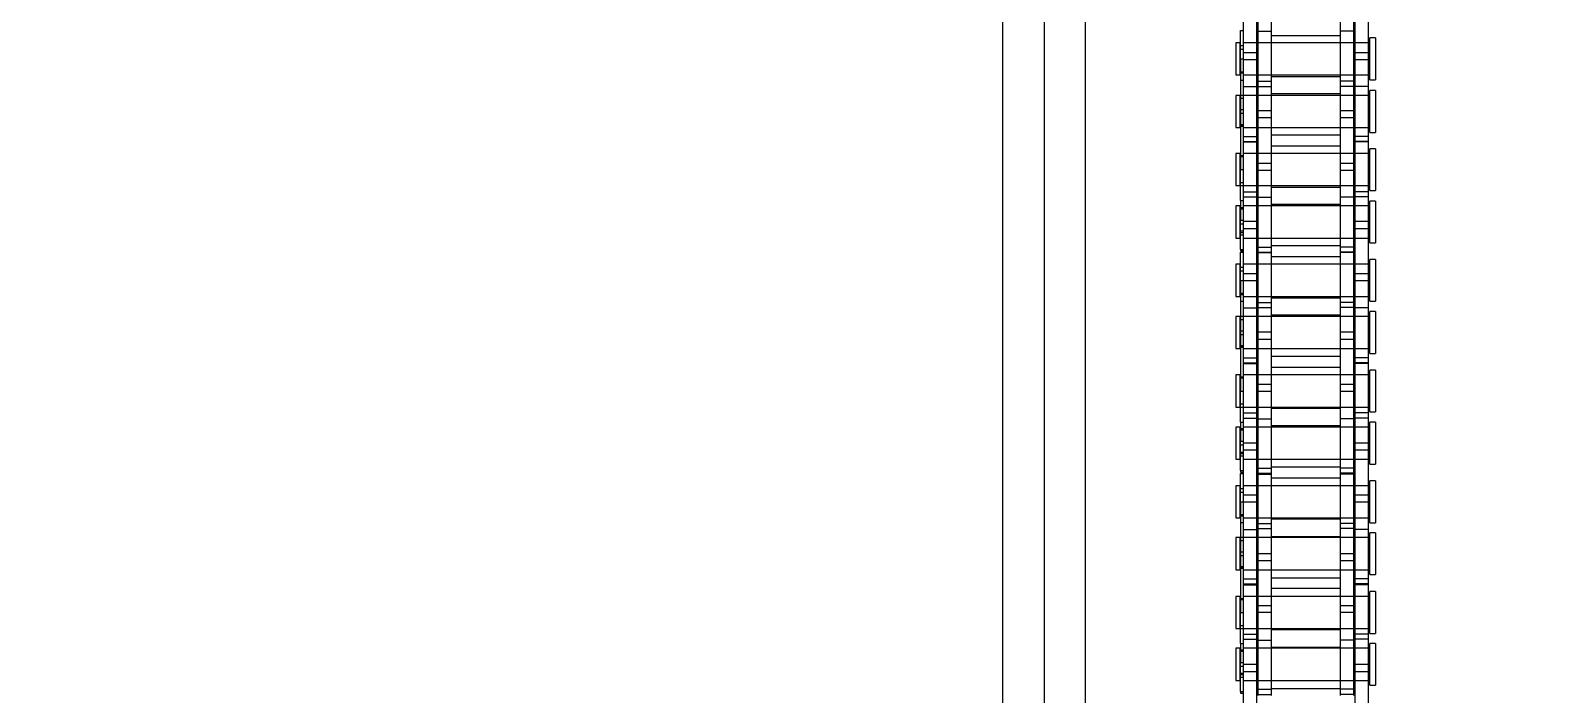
# Model space of a CAD drawing. Header units: metres. Extents: x 0 to 63075, y 0 to 44550.
# Drawn here: x 14203.8 to 14377.1, y 28645.7 to 28721.9 of the extents above; entities that cross this region are included whole.
import ezdxf

# ---------------------------------------------------------------- set-up
doc = ezdxf.new("R2010")
doc.units = ezdxf.units.M
doc.header["$LTSCALE"] = 75
doc.linetypes.add('HIDDEN2', pattern=[4.7625, 3.175, -1.5875])
for name, color, linetype in [('SDM', 7, 'Continuous'), ('SL1', 8, 'Continuous'), ('SL4', 4, 'Continuous'), ('ST1', 7, 'HIDDEN2')]:
    doc.layers.add(name, color=color, linetype=linetype)

# ---------------------------------------------------------------- blocks, each defined once
blk = doc.blocks.new('A$C29c634ac')
at = {"layer": 'SL1'}
for radius, start, end in [(1821.5, 111.63329, 68.36671), (1758, 110.23354, 69.76646), (1758, 110.23433, 69.76567), (1750, 110.33011, 69.66989)]:
    blk.add_arc((6310.01, 7583.12), radius, start, end, dxfattribs=at)
blk = doc.blocks.new('A$Ca53c419a')
at = {"layer": 'SL4'}
for p, q in [((4619.72, 495.77), (3669.71, 495.77)), ((3669.71, 486.24), (4459.48, 486.24))]:
    blk.add_line(p, q, dxfattribs=at)
at = {"layer": 'ST1'}
for p, q in [((4669.71, 491), (3669.71, 491)), ((3669.71, 486.24), (4459.48, 486.24)), ((4218.59, 468.16), (4209.5, 468.16)), ((4216.13, 468.49), (4216.13, 468.16)), ((4216.31, 468.49), (4216.13, 468.49)), ((4216.31, 468.49), (4216.31, 468.16)), ((4216.31, 468.49), (4219.65, 468.49)), ((4217.6, 469), (4217.6, 469)), ((4221.29, 469), (4217.6, 469)), ((4217.6, 469), (4217.6, 468.53)), ((4217.6, 468.53), (4221.29, 468.53)), ((4217.6, 468.16), (4217.6, 466.64)), ((4217.6, 468.16), (4217.6, 453.66)), ((4217.97, 468.53), (4217.97, 468.16)), ((4218.25, 468.49), (4218.25, 468.16)), ((4218.43, 468.49), (4218.43, 468.16)), ((4219.45, 468.16), (4218.59, 468.16)), ((4218.59, 466.64), (4218.59, 468.16)), ((4219.24, 468.49), (4219.24, 468.16)), ((4228.55, 468.16), (4219.45, 468.16)), ((4219.45, 468.16), (4219.45, 466.64)), ((4219.65, 468.49), (4219.65, 468.16)), ((4221.82, 468.49), (4219.65, 468.49)), ((4220.92, 468.16), (4220.92, 468.53)), ((4221.01, 468.49), (4221.01, 468.16)), ((4221.11, 468.49), (4221.11, 468.16)), ((4221.29, 468.53), (4221.29, 469)), ((4221.29, 466.64), (4221.29, 468.16)), ((4221.29, 453.66), (4221.29, 468.16)), ((4221.82, 468.49), (4225.37, 468.49)), ((4221.82, 468.49), (4221.82, 468.16)), ((4222.32, 468.16), (4222.32, 466.64)), ((4222.91, 468.16), (4222.91, 466.64)), ((4227.22, 469), (4223.53, 469)), ((4223.53, 469), (4223.53, 468.53)), ((4223.53, 468.53), (4227.22, 468.53)), ((4223.53, 468.49), (4223.53, 466.64)), ((4223.53, 468.16), (4223.53, 453.66)), ((4223.9, 468.53), (4223.9, 468.16)), ((4225.37, 468.49), (4225.37, 468.16)), ((4238.07, 468.49), (4225.37, 468.49)), ((4226.85, 468.16), (4226.85, 468.53)), ((4226.99, 468.49), (4226.99, 468.16)), ((4227.22, 468.53), (4227.22, 469)), ((4227.22, 466.64), (4227.22, 468.16)), ((4227.22, 453.66), (4227.22, 468.16)), ((4228.55, 468.16), (4228.55, 466.64)), ((4234.9, 468.16), (4228.55, 468.16)), ((4228.66, 468.16), (4228.66, 466.64)), ((4229.25, 468.16), (4229.25, 466.64)), ((4230.28, 469), (4230.28, 469)), ((4233.97, 469), (4230.28, 469)), ((4230.28, 469), (4230.28, 468.53)), ((4230.28, 468.53), (4233.97, 468.53)), ((4230.28, 468.16), (4230.28, 466.64)), ((4230.28, 468.16), (4230.28, 453.66)), ((4230.46, 468.49), (4230.46, 468.16)), ((4230.56, 468.49), (4230.56, 468.16)), ((4230.65, 468.53), (4230.65, 468.16)), ((4231.92, 468.49), (4231.92, 468.16)), ((4232.33, 468.49), (4232.33, 468.16)), ((4233.6, 468.16), (4233.6, 468.53)), ((4233.97, 468.53), (4233.97, 469)), ((4233.97, 466.64), (4233.97, 468.49)), ((4233.97, 453.66), (4233.97, 468.16)), ((4234.9, 468.16), (4234.9, 466.64)), ((4243.99, 468.16), (4234.9, 468.16)), ((4235.68, 468.16), (4235.68, 468.49)), ((4239.92, 469), (4236.23, 469)), ((4236.23, 469), (4236.23, 468.53)), ((4236.23, 468.53), (4239.92, 468.53)), ((4236.23, 468.16), (4236.23, 466.64)), ((4236.23, 468.16), (4236.23, 453.66)), ((4236.46, 468.49), (4236.46, 468.16)), ((4236.6, 468.53), (4236.6, 468.16)), ((4238.04, 466.64), (4238.04, 468.16)), ((4238.07, 468.49), (4238.07, 468.16)), ((4238.07, 468.49), (4241.31, 468.49)), ((4238.88, 468.16), (4238.88, 466.64)), ((4239.18, 468.49), (4239.18, 468.16)), ((4239.55, 468.16), (4239.55, 468.53)), ((4239.92, 468.53), (4239.92, 469)), ((4239.92, 466.64), (4239.92, 468.16)), ((4239.92, 453.66), (4239.92, 468.16)), ((4241.31, 468.49), (4241.31, 468.16)), ((4241.49, 468.49), (4241.49, 468.16)), ((4241.66, 468.49), (4241.49, 468.49)), ((4241.66, 468.49), (4241.66, 468.16)), ((4241.66, 468.49), (4245.01, 468.49)), ((4242.96, 469), (4242.96, 469)), ((4246.65, 469), (4242.96, 469)), ((4242.96, 469), (4242.96, 468.53)), ((4242.96, 468.53), (4246.65, 468.53)), ((4242.96, 468.16), (4242.96, 466.64)), ((4242.96, 468.16), (4242.96, 453.66)), ((4243.33, 468.53), (4243.33, 468.16)), ((4243.61, 468.49), (4243.61, 468.16)), ((4243.78, 468.49), (4243.78, 468.16)), ((4244.85, 468.16), (4243.99, 468.16)), ((4243.99, 466.64), (4243.99, 468.16)), ((4244.6, 468.49), (4244.6, 468.16)), ((4253.95, 468.16), (4244.85, 468.16)), ((4244.85, 468.16), (4244.85, 466.64)), ((4245.01, 468.49), (4245.01, 468.16)), ((4247.22, 468.49), (4245.01, 468.49)), ((4246.28, 468.16), (4246.28, 468.53)), ((4246.37, 468.49), (4246.37, 468.16)), ((4246.47, 468.49), (4246.47, 468.16)), ((4246.65, 468.53), (4246.65, 469)), ((4246.65, 466.64), (4246.65, 468.16)), ((4246.65, 453.66), (4246.65, 468.16)), ((4247.22, 468.49), (4250.77, 468.49)), ((4247.22, 468.49), (4247.22, 468.16)), ((4247.68, 468.16), (4247.68, 466.64)), ((4248.26, 468.16), (4248.26, 466.64)), ((4252.62, 469), (4248.93, 469)), ((4248.93, 469), (4248.93, 468.53)), ((4248.93, 468.53), (4252.62, 468.53)), ((4248.93, 468.49), (4248.93, 466.64)), ((4248.93, 468.16), (4248.93, 453.66)), ((4249.3, 468.53), (4249.3, 468.16)), ((4250.77, 468.49), (4250.77, 468.16)), ((4263.47, 468.49), (4250.77, 468.49)), ((4252.25, 468.16), (4252.25, 468.53)), ((4252.39, 468.49), (4252.39, 468.16)), ((4252.62, 468.53), (4252.62, 469)), ((4252.62, 466.64), (4252.62, 468.16)), ((4252.62, 453.66), (4252.62, 468.16)), ((4253.95, 468.16), (4253.95, 466.64)), ((4260.3, 468.16), (4253.95, 468.16)), ((4254.02, 468.16), (4254.02, 466.64)), ((4254.6, 468.16), (4254.6, 466.64)), ((4255.64, 469), (4255.64, 469)), ((4259.33, 469), (4255.64, 469)), ((4255.64, 469), (4255.64, 468.53)), ((4255.64, 468.53), (4259.33, 468.53)), ((4255.64, 468.16), (4255.64, 466.64)), ((4255.64, 468.16), (4255.64, 453.66)), ((4255.81, 468.49), (4255.81, 468.16)), ((4255.92, 468.49), (4255.92, 468.16)), ((4256.01, 468.53), (4256.01, 468.16)), ((4257.27, 468.49), (4257.27, 468.16)), ((4257.69, 468.49), (4257.69, 468.16)), ((4258.96, 468.16), (4258.96, 468.53)), ((4259.33, 468.53), (4259.33, 469)), ((4259.33, 466.64), (4259.33, 468.49)), ((4259.33, 453.66), (4259.33, 468.16)), ((4260.3, 468.16), (4260.3, 466.64)), ((4269.39, 468.16), (4260.3, 468.16)), ((4261.03, 468.16), (4261.03, 468.49)), ((4265.32, 469), (4261.63, 469)), ((4261.63, 469), (4261.63, 468.53)), ((4261.63, 468.53), (4265.32, 468.53)), ((4261.63, 468.16), (4261.63, 466.64)), ((4261.63, 468.16), (4261.63, 453.66)), ((4261.86, 468.49), (4261.86, 468.16)), ((4262, 468.53), (4262, 468.16)), ((4263.4, 466.64), (4263.4, 468.16)), ((4263.47, 468.49), (4263.47, 468.16)), ((4263.47, 468.49), (4266.71, 468.49)), ((4264.24, 468.16), (4264.24, 466.64)), ((4264.58, 468.49), (4264.58, 468.16)), ((4264.95, 468.16), (4264.95, 468.53)), ((4265.32, 468.53), (4265.32, 469)), ((4265.32, 466.64), (4265.32, 468.16)), ((4265.32, 453.66), (4265.32, 468.16)), ((4266.71, 468.49), (4266.71, 468.16)), ((4266.85, 468.49), (4266.85, 468.16)), ((4267.02, 468.49), (4266.85, 468.49)), ((4267.02, 468.49), (4267.02, 468.16)), ((4267.02, 468.49), (4270.37, 468.49)), ((4268.32, 469), (4268.31, 469)), ((4268.31, 469), (4268.31, 468.53)), ((4268.31, 468.53), (4272, 468.53)), ((4268.31, 468.16), (4268.31, 466.64)), ((4268.31, 468.16), (4268.31, 453.66)), ((4272, 469), (4268.32, 469)), ((4268.68, 468.53), (4268.68, 468.16)), ((4268.97, 468.49), (4268.97, 468.16)), ((4269.14, 468.49), (4269.14, 468.16)), ((4270.25, 468.16), (4269.39, 468.16)), ((4269.39, 466.64), (4269.39, 468.16)), ((4269.95, 468.49), (4269.95, 468.16)), ((4279.35, 468.16), (4270.25, 468.16)), ((4270.25, 468.16), (4270.25, 466.64)), ((4270.37, 468.49), (4270.37, 468.16)), ((4272.62, 468.49), (4270.37, 468.49)), ((4271.64, 468.16), (4271.64, 468.53)), ((4271.72, 468.49), (4271.72, 468.16)), ((4271.83, 468.49), (4271.83, 468.16)), ((4272, 468.53), (4272, 469)), ((4272, 466.64), (4272, 468.16)), ((4272, 453.66), (4272, 468.16)), ((4272.62, 468.49), (4276.17, 468.49)), ((4272.62, 468.49), (4272.62, 468.16)), ((4273.04, 468.16), (4273.04, 466.64)), ((4273.62, 468.16), (4273.62, 466.64)), ((4278.02, 469), (4274.33, 469)), ((4274.33, 469), (4274.33, 468.53)), ((4274.33, 468.53), (4278.02, 468.53)), ((4274.33, 468.49), (4274.33, 466.64)), ((4274.33, 468.16), (4274.33, 453.66)), ((4274.7, 468.53), (4274.7, 468.16)), ((4276.17, 468.49), (4276.17, 468.16)), ((4288.87, 468.49), (4276.17, 468.49)), ((4277.65, 468.16), (4277.65, 468.53)), ((4277.79, 468.49), (4277.79, 468.16)), ((4278.02, 468.53), (4278.02, 469)), ((4278.02, 466.64), (4278.02, 468.16)), ((4278.02, 453.66), (4278.02, 468.16)), ((4279.35, 468.16), (4279.35, 466.64)), ((4285.7, 468.16), (4279.35, 468.16)), ((4279.38, 468.16), (4279.38, 466.64)), ((4279.96, 468.16), (4279.96, 466.64)), ((4281, 469), (4280.99, 469)), ((4280.99, 469), (4280.99, 468.53)), ((4280.99, 468.53), (4284.68, 468.53)), ((4280.99, 468.16), (4280.99, 466.64)), ((4280.99, 468.16), (4280.99, 453.66)), ((4284.68, 469), (4281, 469)), ((4281.17, 468.49), (4281.17, 468.16)), ((4281.27, 468.49), (4281.27, 468.16)), ((4281.36, 468.53), (4281.36, 468.16)), ((4282.63, 468.49), (4282.63, 468.16)), ((4283.05, 468.49), (4283.05, 468.16)), ((4284.31, 468.16), (4284.31, 468.53)), ((4284.68, 468.53), (4284.68, 469)), ((4284.68, 466.64), (4284.68, 468.49)), ((4284.68, 453.66), (4284.68, 468.16)), ((4285.7, 468.16), (4285.7, 466.64)), ((4294.79, 468.16), (4285.7, 468.16)), ((4286.39, 468.16), (4286.39, 468.49)), ((4290.72, 469), (4287.03, 469)), ((4287.03, 469), (4287.03, 468.53)), ((4287.03, 468.53), (4290.72, 468.53)), ((4287.03, 468.16), (4287.03, 466.64)), ((4287.03, 468.16), (4287.03, 453.66)), ((4287.26, 468.49), (4287.26, 468.16)), ((4287.4, 468.53), (4287.4, 468.16)), ((4288.76, 466.64), (4288.76, 468.16)), ((4288.87, 468.49), (4288.87, 468.16)), ((4288.87, 468.49), (4292.11, 468.49)), ((4289.6, 468.16), (4289.6, 466.64)), ((4289.98, 468.49), (4289.98, 468.16)), ((4290.35, 468.16), (4290.35, 468.53)), ((4290.72, 468.53), (4290.72, 469)), ((4290.72, 466.64), (4290.72, 468.16)), ((4290.72, 453.66), (4290.72, 468.16)), ((4292.11, 468.49), (4292.11, 468.16)), ((4218.59, 466.64), (4209.5, 466.64)), ((4222.2, 466.49), (4215.85, 466.49)), ((4215.98, 466.49), (4215.98, 464.97)), ((4216.57, 466.49), (4216.57, 464.97)), ((4217.6, 466.49), (4217.6, 464.97)), ((4219.45, 466.64), (4218.59, 466.64)), ((4228.55, 466.64), (4219.45, 466.64)), ((4221.29, 464.97), (4221.29, 466.49)), ((4222.2, 466.49), (4222.2, 464.97)), ((4231.29, 466.49), (4222.2, 466.49)), ((4223.53, 466.49), (4223.53, 464.97)), ((4225.37, 464.97), (4225.37, 466.49)), ((4226.2, 466.49), (4226.2, 464.97)), ((4227.22, 464.97), (4227.22, 466.49)), ((4234.9, 466.64), (4228.55, 466.64)), ((4230.28, 466.49), (4230.28, 464.97)), ((4232.15, 466.49), (4231.29, 466.49)), ((4231.29, 464.97), (4231.29, 466.49)), ((4241.25, 466.49), (4232.15, 466.49)), ((4232.15, 466.49), (4232.15, 464.97)), ((4233.97, 464.97), (4233.97, 466.49)), ((4243.99, 466.64), (4234.9, 466.64)), ((4235, 466.49), (4235, 464.97)), ((4235.59, 466.49), (4235.59, 464.97)), ((4236.23, 466.49), (4236.23, 464.97)), ((4239.92, 464.97), (4239.92, 466.49)), ((4241.25, 466.49), (4241.25, 464.97)), ((4247.6, 466.49), (4241.25, 466.49)), ((4241.34, 466.49), (4241.34, 464.97)), ((4241.93, 466.49), (4241.93, 464.97)), ((4242.96, 466.49), (4242.96, 464.97)), ((4244.85, 466.64), (4243.99, 466.64)), ((4253.95, 466.64), (4244.85, 466.64)), ((4246.65, 464.97), (4246.65, 466.49)), ((4247.6, 466.49), (4247.6, 464.97)), ((4256.69, 466.49), (4247.6, 466.49)), ((4248.93, 466.49), (4248.93, 464.97)), ((4250.72, 464.97), (4250.72, 466.49)), ((4251.56, 466.49), (4251.56, 464.97)), ((4252.62, 464.97), (4252.62, 466.49)), ((4260.3, 466.64), (4253.95, 466.64)), ((4255.64, 466.49), (4255.64, 464.97)), ((4257.55, 466.49), (4256.69, 466.49)), ((4256.69, 464.97), (4256.69, 466.49)), ((4266.65, 466.49), (4257.55, 466.49)), ((4257.55, 466.49), (4257.55, 464.97)), ((4259.33, 464.97), (4259.33, 466.49)), ((4269.39, 466.64), (4260.3, 466.64)), ((4260.36, 466.49), (4260.36, 464.97)), ((4260.94, 466.49), (4260.94, 464.97)), ((4261.63, 466.49), (4261.63, 464.97)), ((4265.32, 464.97), (4265.32, 466.49)), ((4266.65, 466.49), (4266.65, 464.97)), ((4273, 466.49), (4266.65, 466.49)), ((4266.7, 466.49), (4266.7, 464.97)), ((4267.28, 466.49), (4267.28, 464.97)), ((4268.31, 466.49), (4268.31, 464.97)), ((4270.25, 466.64), (4269.39, 466.64)), ((4279.35, 466.64), (4270.25, 466.64)), ((4272, 464.97), (4272, 466.49)), ((4273, 466.49), (4273, 464.97)), ((4282.09, 466.49), (4273, 466.49)), ((4274.33, 466.49), (4274.33, 464.97)), ((4276.08, 464.97), (4276.08, 466.49)), ((4276.92, 466.49), (4276.92, 464.97)), ((4278.02, 464.97), (4278.02, 466.49)), ((4285.7, 466.64), (4279.35, 466.64)), ((4280.99, 466.49), (4280.99, 464.97)), ((4282.95, 466.49), (4282.09, 466.49)), ((4282.09, 464.97), (4282.09, 466.49)), ((4292.05, 466.49), (4282.95, 466.49)), ((4282.95, 466.49), (4282.95, 464.97)), ((4284.68, 464.97), (4284.68, 466.49)), ((4294.79, 466.64), (4285.7, 466.64)), ((4285.71, 466.49), (4285.71, 464.97)), ((4286.3, 466.49), (4286.3, 464.97)), ((4287.03, 466.49), (4287.03, 464.97)), ((4290.72, 464.97), (4290.72, 466.49)), ((4292.05, 466.49), (4292.05, 464.97)), ((4298.4, 466.49), (4292.05, 466.49)), ((4292.05, 466.49), (4292.05, 464.97)), ((4222.2, 464.97), (4215.85, 464.97)), ((4216.63, 457.04), (4216.63, 464.97)), ((4217.6, 464.97), (4217.6, 457.04)), ((4221.29, 457.04), (4221.29, 464.97)), ((4221.41, 464.97), (4221.41, 457.04)), ((4231.29, 464.97), (4222.2, 464.97)), ((4223.41, 457.04), (4223.41, 464.97)), ((4223.53, 464.97), (4223.53, 457.04)), ((4227.22, 457.04), (4227.22, 464.97)), ((4228.16, 464.97), (4228.16, 457.04)), ((4229.33, 457.04), (4229.33, 464.97)), ((4230.28, 464.97), (4230.28, 457.04)), ((4232.15, 464.97), (4231.29, 464.97)), ((4241.25, 464.97), (4232.15, 464.97)), ((4233.97, 457.04), (4233.97, 464.97)), ((4234.11, 464.97), (4234.11, 457.04)), ((4236.08, 457.04), (4236.08, 464.97)), ((4236.23, 464.97), (4236.23, 457.04)), ((4239.92, 457.04), (4239.92, 464.97)), ((4240.84, 464.97), (4240.84, 457.04)), ((4247.6, 464.97), (4241.25, 464.97)), ((4242.03, 457.04), (4242.03, 464.97)), ((4242.96, 464.97), (4242.96, 457.04)), ((4246.65, 457.04), (4246.65, 464.97)), ((4246.81, 464.97), (4246.81, 457.04)), ((4256.69, 464.97), (4247.6, 464.97)), ((4248.76, 457.04), (4248.76, 464.97)), ((4248.93, 464.97), (4248.93, 457.04)), ((4252.62, 457.04), (4252.62, 464.97)), ((4253.52, 464.97), (4253.52, 457.04)), ((4254.73, 457.04), (4254.73, 464.97)), ((4255.64, 464.97), (4255.64, 457.04)), ((4257.55, 464.97), (4256.69, 464.97)), ((4266.65, 464.97), (4257.55, 464.97)), ((4259.33, 457.04), (4259.33, 464.97)), ((4259.51, 464.97), (4259.51, 457.04)), ((4261.44, 457.04), (4261.44, 464.97)), ((4261.63, 464.97), (4261.63, 457.04)), ((4265.32, 457.04), (4265.32, 464.97)), ((4266.2, 464.97), (4266.2, 457.04)), ((4273, 464.97), (4266.65, 464.97)), ((4267.43, 457.04), (4267.43, 464.97)), ((4268.31, 464.97), (4268.31, 457.04)), ((4272, 457.04), (4272, 464.97)), ((4272.21, 464.97), (4272.21, 457.04)), ((4282.09, 464.97), (4273, 464.97)), ((4274.12, 457.04), (4274.12, 464.97)), ((4274.33, 464.97), (4274.33, 457.04)), ((4278.02, 457.04), (4278.02, 464.97)), ((4278.88, 464.97), (4278.88, 457.04)), ((4280.13, 457.04), (4280.13, 464.97)), ((4280.99, 464.97), (4280.99, 457.04)), ((4282.95, 464.97), (4282.09, 464.97)), ((4292.05, 464.97), (4282.95, 464.97)), ((4284.68, 457.04), (4284.68, 464.97)), ((4284.91, 464.97), (4284.91, 457.04)), ((4286.8, 457.04), (4286.8, 464.97)), ((4287.03, 464.97), (4287.03, 457.04)), ((4290.72, 457.04), (4290.72, 464.97)), ((4291.56, 464.97), (4291.56, 457.04)), ((4298.4, 464.97), (4292.05, 464.97)), ((4222.2, 457.04), (4215.85, 457.04)), ((4215.98, 455.52), (4215.98, 457.04)), ((4216.57, 455.52), (4216.57, 457.04)), ((4217.6, 457.04), (4217.6, 455.52)), ((4221.29, 455.52), (4221.29, 457.04)), ((4222.2, 455.52), (4222.2, 457.04)), ((4231.29, 457.04), (4222.2, 457.04)), ((4223.53, 457.04), (4223.53, 455.52)), ((4225.37, 455.52), (4225.37, 457.04)), ((4226.2, 457.04), (4226.2, 455.52)), ((4227.22, 455.52), (4227.22, 457.04)), ((4230.28, 457.04), (4230.28, 455.52)), ((4232.15, 457.04), (4231.29, 457.04)), ((4231.29, 455.52), (4231.29, 457.04)), ((4241.25, 457.04), (4232.15, 457.04)), ((4232.15, 457.04), (4232.15, 455.52)), ((4233.97, 455.52), (4233.97, 457.04)), ((4235, 455.52), (4235, 457.04)), ((4235.59, 455.52), (4235.59, 457.04)), ((4236.23, 457.04), (4236.23, 455.52)), ((4239.92, 455.52), (4239.92, 457.04)), ((4241.25, 455.52), (4241.25, 457.04)), ((4247.6, 457.04), (4241.25, 457.04)), ((4241.34, 455.52), (4241.34, 457.04)), ((4241.93, 455.52), (4241.93, 457.04)), ((4242.96, 457.04), (4242.96, 455.52)), ((4246.65, 455.52), (4246.65, 457.04)), ((4247.6, 455.52), (4247.6, 457.04)), ((4256.69, 457.04), (4247.6, 457.04)), ((4248.93, 457.04), (4248.93, 455.52)), ((4250.72, 455.52), (4250.72, 457.04)), ((4251.56, 457.04), (4251.56, 455.52)), ((4252.62, 455.52), (4252.62, 457.04)), ((4255.64, 457.04), (4255.64, 455.52)), ((4257.55, 457.04), (4256.69, 457.04)), ((4256.69, 455.52), (4256.69, 457.04)), ((4266.65, 457.04), (4257.55, 457.04)), ((4257.55, 457.04), (4257.55, 455.52)), ((4259.33, 455.52), (4259.33, 457.04)), ((4260.36, 455.52), (4260.36, 457.04)), ((4260.94, 455.52), (4260.94, 457.04)), ((4261.63, 457.04), (4261.63, 455.52)), ((4265.32, 455.52), (4265.32, 457.04)), ((4266.65, 455.52), (4266.65, 457.04)), ((4273, 457.04), (4266.65, 457.04)), ((4266.7, 455.52), (4266.7, 457.04)), ((4267.28, 455.52), (4267.28, 457.04)), ((4268.31, 457.04), (4268.31, 455.52)), ((4272, 455.52), (4272, 457.04)), ((4273, 455.52), (4273, 457.04)), ((4282.09, 457.04), (4273, 457.04)), ((4274.33, 457.04), (4274.33, 455.52)), ((4276.08, 455.52), (4276.08, 457.04)), ((4276.92, 457.04), (4276.92, 455.52)), ((4278.02, 455.52), (4278.02, 457.04)), ((4280.99, 457.04), (4280.99, 455.52)), ((4282.95, 457.04), (4282.09, 457.04)), ((4282.09, 455.52), (4282.09, 457.04)), ((4292.05, 457.04), (4282.95, 457.04)), ((4282.95, 457.04), (4282.95, 455.52)), ((4284.68, 455.52), (4284.68, 457.04)), ((4285.71, 455.52), (4285.71, 457.04)), ((4286.3, 455.52), (4286.3, 457.04)), ((4287.03, 457.04), (4287.03, 455.52)), ((4290.72, 455.52), (4290.72, 457.04)), ((4292.05, 455.52), (4292.05, 457.04)), ((4298.4, 457.04), (4292.05, 457.04)), ((4292.05, 455.52), (4292.05, 457.04)), ((4218.59, 455.36), (4209.5, 455.36)), ((4222.2, 455.52), (4215.85, 455.52)), ((4217.6, 455.36), (4217.6, 453.84)), ((4219.45, 455.36), (4218.59, 455.36)), ((4218.59, 453.84), (4218.59, 455.36)), ((4228.55, 455.36), (4219.45, 455.36)), ((4219.45, 455.36), (4219.45, 453.84)), ((4221.29, 453.84), (4221.29, 455.36)), ((4231.29, 455.52), (4222.2, 455.52)), ((4222.32, 453.84), (4222.32, 455.36)), ((4222.91, 453.84), (4222.91, 455.36)), ((4223.53, 455.36), (4223.53, 453.84)), ((4227.22, 453.84), (4227.22, 455.36)), ((4228.55, 453.84), (4228.55, 455.36)), ((4234.9, 455.36), (4228.55, 455.36)), ((4228.66, 453.84), (4228.66, 455.36)), ((4229.25, 453.84), (4229.25, 455.36)), ((4230.28, 455.36), (4230.28, 453.84)), ((4232.15, 455.52), (4231.29, 455.52)), ((4241.25, 455.52), (4232.15, 455.52)), ((4233.97, 453.84), (4233.97, 455.36)), ((4234.9, 453.84), (4234.9, 455.36)), ((4243.99, 455.36), (4234.9, 455.36)), ((4236.23, 455.36), (4236.23, 453.84)), ((4238.04, 453.84), (4238.04, 455.36)), ((4238.88, 455.36), (4238.88, 453.84)), ((4239.92, 453.84), (4239.92, 455.36)), ((4247.6, 455.52), (4241.25, 455.52)), ((4242.96, 455.36), (4242.96, 453.84)), ((4244.85, 455.36), (4243.99, 455.36)), ((4243.99, 453.84), (4243.99, 455.36)), ((4253.95, 455.36), (4244.85, 455.36)), ((4244.85, 455.36), (4244.85, 453.84)), ((4246.65, 453.84), (4246.65, 455.36)), ((4256.69, 455.52), (4247.6, 455.52)), ((4247.68, 453.84), (4247.68, 455.36)), ((4248.26, 453.84), (4248.26, 455.36)), ((4248.93, 455.36), (4248.93, 453.84)), ((4252.62, 453.84), (4252.62, 455.36)), ((4253.95, 453.84), (4253.95, 455.36)), ((4260.3, 455.36), (4253.95, 455.36)), ((4254.02, 453.84), (4254.02, 455.36)), ((4254.6, 453.84), (4254.6, 455.36)), ((4255.64, 455.36), (4255.64, 453.84)), ((4257.55, 455.52), (4256.69, 455.52)), ((4266.65, 455.52), (4257.55, 455.52)), ((4259.33, 453.84), (4259.33, 455.36)), ((4260.3, 453.84), (4260.3, 455.36)), ((4269.39, 455.36), (4260.3, 455.36)), ((4261.63, 455.36), (4261.63, 453.84)), ((4263.4, 453.84), (4263.4, 455.36)), ((4264.24, 455.36), (4264.24, 453.84)), ((4265.32, 453.84), (4265.32, 455.36)), ((4273, 455.52), (4266.65, 455.52)), ((4268.31, 455.36), (4268.31, 453.84)), ((4270.25, 455.36), (4269.39, 455.36)), ((4269.39, 453.84), (4269.39, 455.36)), ((4279.35, 455.36), (4270.25, 455.36)), ((4270.25, 455.36), (4270.25, 453.84)), ((4272, 453.84), (4272, 455.36)), ((4282.09, 455.52), (4273, 455.52)), ((4273.04, 453.84), (4273.04, 455.36)), ((4273.62, 453.84), (4273.62, 455.36)), ((4274.33, 455.36), (4274.33, 453.84)), ((4278.02, 453.84), (4278.02, 455.36)), ((4279.35, 453.84), (4279.35, 455.36)), ((4285.7, 455.36), (4279.35, 455.36)), ((4279.38, 453.84), (4279.38, 455.36)), ((4279.96, 453.84), (4279.96, 455.36)), ((4280.99, 455.36), (4280.99, 453.84)), ((4282.95, 455.52), (4282.09, 455.52)), ((4292.05, 455.52), (4282.95, 455.52)), ((4284.68, 453.84), (4284.68, 455.36)), ((4285.7, 453.84), (4285.7, 455.36)), ((4294.79, 455.36), (4285.7, 455.36)), ((4287.03, 455.36), (4287.03, 453.84)), ((4288.76, 453.84), (4288.76, 455.36)), ((4289.6, 455.36), (4289.6, 453.84)), ((4290.72, 453.84), (4290.72, 455.36)), ((4298.4, 455.52), (4292.05, 455.52)), ((4218.59, 453.84), (4209.5, 453.84)), ((4217.05, 453.66), (4221.84, 453.66)), ((4217.05, 453.66), (4217.05, 453)), ((4217.05, 453), (4217.05, 453)), ((4221.84, 453), (4217.05, 453)), ((4219.45, 453.84), (4218.59, 453.84)), ((4228.55, 453.84), (4219.45, 453.84)), ((4221.84, 453), (4221.84, 453.66)), ((4222.98, 453.66), (4227.77, 453.66)), ((4222.98, 453.66), (4222.98, 453)), ((4227.77, 453), (4222.98, 453)), ((4227.77, 453), (4227.77, 453.66)), ((4234.9, 453.84), (4228.55, 453.84)), ((4229.73, 453.66), (4234.52, 453.66)), ((4229.73, 453.66), (4229.73, 453)), ((4229.73, 453), (4229.73, 453)), ((4234.52, 453), (4229.73, 453)), ((4234.52, 453), (4234.52, 453.66)), ((4243.99, 453.84), (4234.9, 453.84)), ((4235.68, 453.66), (4240.47, 453.66)), ((4235.68, 453.66), (4235.68, 453)), ((4240.47, 453), (4235.68, 453)), ((4240.47, 453), (4240.47, 453.66)), ((4242.4, 453.66), (4247.2, 453.66)), ((4242.4, 453.66), (4242.4, 453)), ((4242.41, 453), (4242.4, 453)), ((4247.2, 453), (4242.41, 453)), ((4244.85, 453.84), (4243.99, 453.84)), ((4253.95, 453.84), (4244.85, 453.84)), ((4247.2, 453), (4247.2, 453.66)), ((4248.38, 453.66), (4253.17, 453.66)), ((4248.38, 453.66), (4248.38, 453)), ((4253.17, 453), (4248.38, 453)), ((4253.17, 453), (4253.17, 453.66)), ((4260.3, 453.84), (4253.95, 453.84)), ((4255.08, 453.66), (4259.88, 453.66)), ((4255.08, 453.66), (4255.08, 453)), ((4255.09, 453), (4255.08, 453)), ((4259.88, 453), (4255.09, 453)), ((4259.88, 453), (4259.88, 453.66)), ((4269.39, 453.84), (4260.3, 453.84)), ((4261.08, 453.66), (4265.87, 453.66)), ((4261.08, 453.66), (4261.08, 453)), ((4265.87, 453), (4261.08, 453)), ((4265.87, 453), (4265.87, 453.66)), ((4267.76, 453.66), (4272.56, 453.66)), ((4267.76, 453.66), (4267.76, 453)), ((4267.76, 453), (4267.76, 453)), ((4272.56, 453), (4267.76, 453)), ((4270.25, 453.84), (4269.39, 453.84)), ((4279.35, 453.84), (4270.25, 453.84)), ((4272.56, 453), (4272.56, 453.66)), ((4273.78, 453.66), (4278.57, 453.66)), ((4273.78, 453.66), (4273.78, 453)), ((4278.57, 453), (4273.78, 453)), ((4278.57, 453), (4278.57, 453.66)), ((4285.7, 453.84), (4279.35, 453.84)), ((4280.44, 453.66), (4285.24, 453.66)), ((4280.44, 453.66), (4280.44, 453)), ((4280.44, 453), (4280.44, 453)), ((4285.24, 453), (4280.44, 453)), ((4285.24, 453), (4285.24, 453.66)), ((4294.79, 453.84), (4285.7, 453.84)), ((4286.48, 453.66), (4291.27, 453.66)), ((4286.48, 453.66), (4286.48, 453)), ((4291.27, 453), (4286.48, 453)), ((4291.27, 453), (4291.27, 453.66))]:
    blk.add_line(p, q, dxfattribs=at)

msp = doc.modelspace()

# ---------------------------------------------------------------- block references
at = {"layer": 'SDM'}
msp.add_blockref('A$C29c634ac', (8259.51, 22668.36), dxfattribs=at)
at = {"layer": 'SDM', "rotation": 90}
msp.add_blockref('A$Ca53c419a', (14811.03, 24429.77), dxfattribs=at)

doc.saveas('drawing.dxf')
